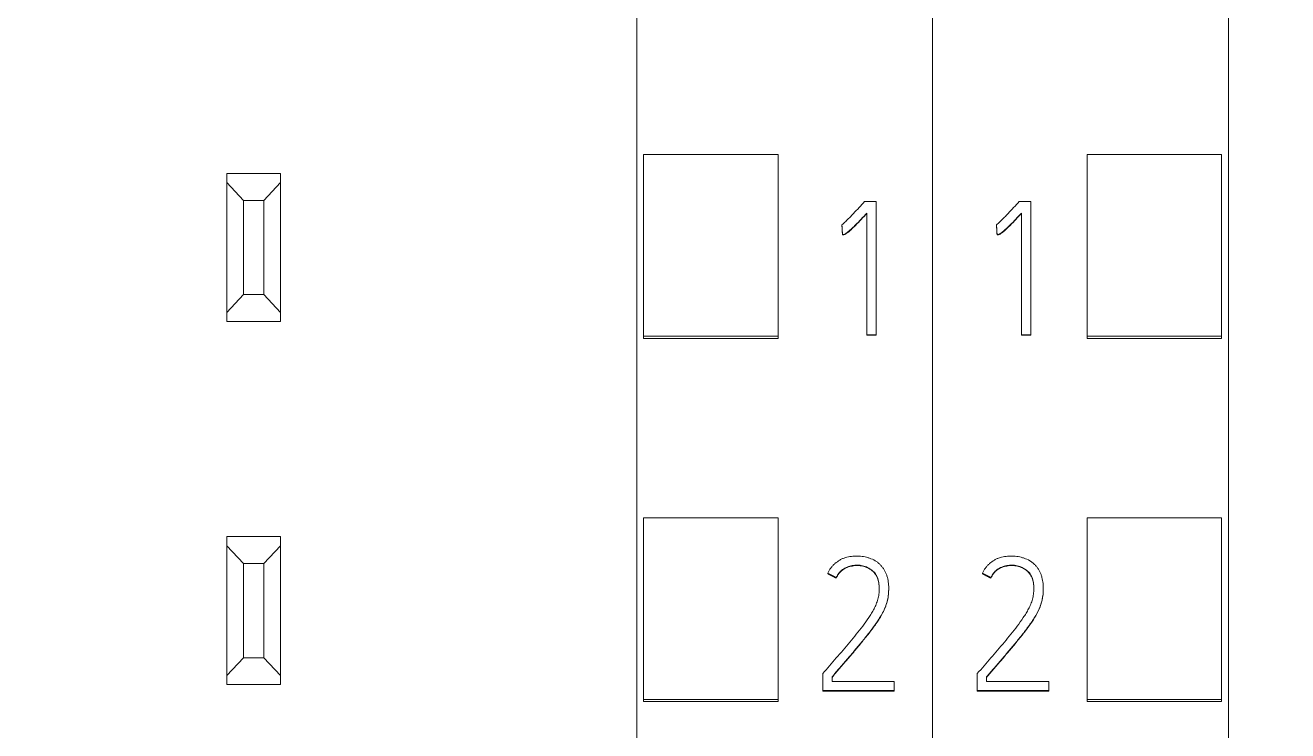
# Model space of a CAD drawing. Header units: millimetres. Extents: x 42151 to 59780, y 37376 to 44547.
# Drawn here: x 47982.33 to 48001.11, y 43288.36 to 43298.85 of the extents above; entities that cross this region are included whole.
import ezdxf

# ---------------------------------------------------------------- set-up
doc = ezdxf.new("R2010")
doc.units = ezdxf.units.MM
doc.set_wipeout_variables(frame=1)
doc.layers.add('000-PI-Oprema', color=30, linetype='Continuous', lineweight=5)
doc.layers.add('SI-ORMAR-Oprema', color=30, linetype='Continuous', lineweight=5)
doc.layers.add('004-PI-DIN Šina', color=3, linetype='Continuous')

# ---------------------------------------------------------------- blocks, each defined once
blk = doc.blocks.new('6ES7521-1BL00-0AB0')
at = {"layer": 'SI-ORMAR-Oprema'}
for p, q in [((-29.725, 48.929), (-29.725, 40.929)), ((-27.734, 48.929), (-29.725, 48.929)), ((-27.734, 48.929), (-27.734, 40.929)), ((-19.316, 48.929), (-19.316, 48.929)), ((-19.316, 48.929), (-19.316, 40.929)), ((-19.316, 46.433), (-27.734, 46.433)), ((-19.316, 40.929), (-29.725, 40.929)), ((-29.725, 40.929), (-29.725, 40.02)), ((-29.725, 40.02), (-29.725, 39.411)), ((-26.375, 40.02), (-29.725, 40.02)), ((-26.375, 40.02), (-26.375, 15.837)), ((-20.125, 37.279), (-20.125, 40.02)), ((-29.725, 38.929), (-29.725, 39.411)), ((-26.375, 39.411), (-29.725, 39.411))]:
    blk.add_line(p, q, dxfattribs=at)
blk.add_wipeout([(-17.4, 69.029), (17.4, 69.029), (17.4, -77.971), (-17.4, -77.971)]).dxf.layer = 'SI-ORMAR-Oprema'
blk.add_wipeout([(-17.4, 69.029), (17.4, 69.029), (17.4, -77.971), (-17.4, -77.971)]).dxf.layer = 'SI-ORMAR-Oprema'
for p, q in [((-17.4, 56.709), (-17.4, -56.709)), ((17.4, 56.709), (17.4, -56.709)), ((-13, 54.429), (-13, -54.387)), ((13, -54.387), (13, 54.429)), ((-19.316, 48.929), (-17.4, 48.929)), ((-17.4, 48.929), (-19.316, 48.929)), ((-15.1, 45.01), (-15.1, 47.713)), ((-13.1, 47.713), (-15.1, 47.713)), ((-13.1, 45.01), (-13.1, 47.713)), ((13.1, 45.01), (13.1, 47.713)), ((13.1, 47.713), (15.1, 47.713)), ((15.1, 45.01), (15.1, 47.713)), ((6.9, 47.429), (7.7, 47.429)), ((6.9, 47.295), (6.9, 47.429)), ((7.7, 47.429), (7.7, 47.295)), ((6.9, 45.362), (6.9, 47.295)), ((7.15, 47.029), (6.9, 47.295)), ((7.7, 47.295), (7.45, 47.029)), ((7.7, 47.295), (7.7, 45.362)), ((-15.939, 47.012), (-16.114, 47.012)), ((-15.939, 45.03), (-15.939, 47.012)), ((7.15, 47.029), (7.15, 45.629)), ((7.45, 47.029), (7.15, 47.029)), ((7.45, 45.629), (7.45, 47.029)), ((16.561, 47.012), (16.386, 47.012)), ((16.561, 45.03), (16.561, 47.012)), ((-16.078, 46.841), (-16.078, 45.03)), ((16.422, 46.841), (16.422, 45.03)), ((-16.45, 46.668), (-16.45, 46.662)), ((16.05, 46.668), (16.05, 46.662)), ((-16.441, 46.521), (-16.441, 46.515)), ((16.059, 46.521), (16.059, 46.515)), ((6.9, 45.362), (7.15, 45.629)), ((7.15, 45.629), (7.45, 45.629)), ((7.45, 45.629), (7.7, 45.362)), ((6.9, 45.229), (6.9, 45.362)), ((7.7, 45.362), (7.7, 45.229)), ((7.7, 45.229), (6.9, 45.229)), ((-16.078, 45.03), (-15.939, 45.03)), ((-16.078, 45.03), (-16.078, 45.024)), ((-15.939, 45.024), (-16.078, 45.024)), ((-15.939, 45.03), (-15.939, 45.024)), ((-15.1, 44.977), (-15.1, 45.01)), ((-13.1, 45.01), (-15.1, 45.01)), ((-13.1, 44.977), (-15.1, 44.977)), ((-13.1, 44.977), (-13.1, 45.01)), ((13.1, 44.977), (13.1, 45.01)), ((13.1, 45.01), (15.1, 45.01)), ((13.1, 44.977), (15.1, 44.977)), ((15.1, 44.977), (15.1, 45.01)), ((16.422, 45.03), (16.561, 45.03)), ((16.422, 45.03), (16.422, 45.024)), ((16.561, 45.024), (16.422, 45.024)), ((16.561, 45.03), (16.561, 45.024)), ((-15.1, 39.608), (-15.1, 42.311)), ((-13.1, 42.311), (-15.1, 42.311)), ((-13.1, 39.608), (-13.1, 42.311)), ((13.1, 39.608), (13.1, 42.311)), ((13.1, 42.311), (15.1, 42.311)), ((15.1, 39.608), (15.1, 42.311)), ((6.9, 42.029), (7.7, 42.029)), ((6.9, 41.895), (6.9, 42.029)), ((6.9, 39.962), (6.9, 41.895)), ((7.15, 41.629), (6.9, 41.895)), ((7.7, 41.895), (7.45, 41.629)), ((7.7, 42.029), (7.7, 41.895)), ((7.7, 41.895), (7.7, 39.962)), ((7.15, 41.629), (7.15, 40.229)), ((7.45, 41.629), (7.15, 41.629)), ((7.45, 40.229), (7.45, 41.629)), ((-16.66, 41.484), (-16.66, 41.478)), ((-16.535, 41.42), (-16.535, 41.414)), ((15.84, 41.484), (15.84, 41.478)), ((15.965, 41.42), (15.965, 41.414)), ((-15.753, 41.252), (-15.753, 41.259)), ((16.747, 41.252), (16.747, 41.259)), ((6.9, 39.962), (7.15, 40.229)), ((7.15, 40.229), (7.45, 40.229)), ((7.45, 40.229), (7.7, 39.962)), ((-17.4, 40.02), (-20.125, 40.02)), ((-16.735, 39.993), (-16.735, 39.739)), ((-16.596, 39.877), (-16.596, 39.943)), ((-15.67, 39.877), (-16.596, 39.877)), ((-15.67, 39.739), (-15.67, 39.877)), ((6.9, 39.829), (6.9, 39.962)), ((7.7, 39.829), (6.9, 39.829)), ((7.7, 39.962), (7.7, 39.829)), ((15.765, 39.993), (15.765, 39.739)), ((15.904, 39.877), (15.904, 39.943)), ((16.83, 39.877), (15.904, 39.877)), ((16.83, 39.739), (16.83, 39.877)), ((-16.735, 39.739), (-16.735, 39.732)), ((-16.735, 39.739), (-15.67, 39.739)), ((-15.67, 39.732), (-16.735, 39.732)), ((-15.67, 39.739), (-15.67, 39.732)), ((15.765, 39.739), (15.765, 39.732)), ((15.765, 39.739), (16.83, 39.739)), ((16.83, 39.732), (15.765, 39.732)), ((16.83, 39.739), (16.83, 39.732)), ((-15.1, 39.577), (-15.1, 39.608)), ((-13.1, 39.608), (-15.1, 39.608)), ((-13.1, 39.577), (-15.1, 39.577)), ((-13.1, 39.577), (-13.1, 39.608)), ((13.1, 39.577), (13.1, 39.608)), ((13.1, 39.608), (15.1, 39.608)), ((13.1, 39.577), (15.1, 39.577)), ((15.1, 39.577), (15.1, 39.608)), ((-17.4, 39.411), (-20.125, 39.411))]:
    blk.add_line(p, q, dxfattribs=at)
for points, knots in [([(-16.114, 47.012), (-16.14, 46.982), (-16.167, 46.953), (-16.222, 46.894), (-16.249, 46.864), (-16.29, 46.821), (-16.304, 46.806), (-16.332, 46.777), (-16.346, 46.763), (-16.375, 46.735), (-16.389, 46.721), (-16.419, 46.694), (-16.434, 46.681), (-16.45, 46.668)], [0, 0, 0, 0, 0.25, 0.25, 0.5, 0.5, 0.625, 0.625, 0.75, 0.75, 0.875, 0.875, 1, 1, 1, 1]), ([(16.386, 47.012), (16.36, 46.982), (16.333, 46.953), (16.278, 46.894), (16.251, 46.864), (16.21, 46.821), (16.196, 46.806), (16.168, 46.777), (16.154, 46.763), (16.125, 46.735), (16.111, 46.721), (16.081, 46.694), (16.066, 46.681), (16.05, 46.668)], [0, 0, 0, 0, 0.25, 0.25, 0.5, 0.5, 0.625, 0.625, 0.75, 0.75, 0.875, 0.875, 1, 1, 1, 1]), ([(-16.441, 46.521), (-16.436, 46.521), (-16.431, 46.522), (-16.421, 46.524), (-16.416, 46.525), (-16.406, 46.529), (-16.401, 46.531), (-16.392, 46.536), (-16.388, 46.539), (-16.376, 46.548), (-16.367, 46.554), (-16.351, 46.567), (-16.344, 46.573), (-16.321, 46.594), (-16.306, 46.607), (-16.276, 46.636), (-16.262, 46.65), (-16.218, 46.693), (-16.19, 46.723), (-16.134, 46.782), (-16.106, 46.811), (-16.078, 46.841)], [0, 0, 0, 0, 0.03125, 0.03125, 0.0625, 0.0625, 0.09375, 0.09375, 0.125, 0.125, 0.1875, 0.1875, 0.25, 0.25, 0.375, 0.375, 0.5, 0.5, 0.75, 0.75, 1, 1, 1, 1]), ([(-16.078, 46.835), (-16.106, 46.805), (-16.134, 46.775), (-16.19, 46.716), (-16.218, 46.687), (-16.262, 46.644), (-16.276, 46.629), (-16.306, 46.601), (-16.321, 46.587), (-16.344, 46.567), (-16.352, 46.56), (-16.368, 46.548), (-16.376, 46.541), (-16.388, 46.533), (-16.393, 46.53), (-16.401, 46.525), (-16.406, 46.523), (-16.416, 46.519), (-16.421, 46.518), (-16.431, 46.516), (-16.436, 46.515), (-16.441, 46.515)], [0, 0, 0, 0, 0.25, 0.25, 0.5, 0.5, 0.625, 0.625, 0.75, 0.75, 0.8125, 0.8125, 0.875, 0.875, 0.90625, 0.90625, 0.9375, 0.9375, 0.96875, 0.96875, 1, 1, 1, 1]), ([(16.059, 46.521), (16.064, 46.521), (16.069, 46.522), (16.079, 46.524), (16.084, 46.525), (16.094, 46.529), (16.099, 46.531), (16.108, 46.536), (16.112, 46.539), (16.124, 46.548), (16.133, 46.554), (16.149, 46.567), (16.156, 46.573), (16.179, 46.594), (16.194, 46.607), (16.224, 46.636), (16.238, 46.65), (16.282, 46.693), (16.31, 46.723), (16.366, 46.782), (16.394, 46.811), (16.422, 46.841)], [0, 0, 0, 0, 0.03125, 0.03125, 0.0625, 0.0625, 0.09375, 0.09375, 0.125, 0.125, 0.1875, 0.1875, 0.25, 0.25, 0.375, 0.375, 0.5, 0.5, 0.75, 0.75, 1, 1, 1, 1]), ([(16.422, 46.835), (16.394, 46.805), (16.366, 46.775), (16.31, 46.716), (16.282, 46.687), (16.238, 46.644), (16.224, 46.629), (16.194, 46.601), (16.179, 46.587), (16.156, 46.567), (16.148, 46.56), (16.132, 46.548), (16.124, 46.541), (16.112, 46.533), (16.107, 46.53), (16.099, 46.525), (16.094, 46.523), (16.084, 46.519), (16.079, 46.518), (16.069, 46.516), (16.064, 46.515), (16.059, 46.515)], [0, 0, 0, 0, 0.25, 0.25, 0.5, 0.5, 0.625, 0.625, 0.75, 0.75, 0.8125, 0.8125, 0.875, 0.875, 0.90625, 0.90625, 0.9375, 0.9375, 0.96875, 0.96875, 1, 1, 1, 1]), ([(-16.596, 39.943), (-16.557, 39.989), (-16.519, 40.035), (-16.441, 40.126), (-16.401, 40.172), (-16.323, 40.263), (-16.284, 40.309), (-16.207, 40.401), (-16.168, 40.447), (-16.092, 40.541), (-16.054, 40.587), (-16, 40.659), (-15.982, 40.683), (-15.947, 40.732), (-15.93, 40.757), (-15.896, 40.807), (-15.88, 40.833), (-15.85, 40.884), (-15.836, 40.911), (-15.817, 40.951), (-15.811, 40.965), (-15.8, 40.993), (-15.795, 41.008), (-15.78, 41.051), (-15.773, 41.08), (-15.762, 41.139), (-15.758, 41.168), (-15.754, 41.213), (-15.754, 41.228), (-15.753, 41.258), (-15.753, 41.274), (-15.755, 41.319), (-15.758, 41.349), (-15.766, 41.393), (-15.77, 41.408), (-15.777, 41.437), (-15.782, 41.451), (-15.792, 41.48), (-15.798, 41.493), (-15.812, 41.52), (-15.819, 41.533), (-15.831, 41.552), (-15.835, 41.559), (-15.844, 41.571), (-15.849, 41.577), (-15.863, 41.594), (-15.874, 41.605), (-15.895, 41.627), (-15.906, 41.637), (-15.924, 41.651), (-15.93, 41.655), (-15.943, 41.664), (-15.949, 41.668), (-15.982, 41.687), (-16.01, 41.699), (-16.053, 41.714), (-16.068, 41.718), (-16.097, 41.726), (-16.112, 41.73), (-16.142, 41.735), (-16.157, 41.737), (-16.187, 41.739), (-16.202, 41.74), (-16.232, 41.741), (-16.247, 41.741), (-16.277, 41.739), (-16.293, 41.738), (-16.338, 41.733), (-16.368, 41.727), (-16.411, 41.713), (-16.425, 41.708), (-16.446, 41.699), (-16.453, 41.696), (-16.467, 41.689), (-16.473, 41.685), (-16.506, 41.666), (-16.53, 41.649), (-16.564, 41.618), (-16.575, 41.608), (-16.596, 41.585), (-16.605, 41.574), (-16.632, 41.537), (-16.648, 41.512), (-16.66, 41.484)], [0, 0, 0, 0, 0.0625, 0.0625, 0.125, 0.125, 0.1875, 0.1875, 0.25, 0.25, 0.3125, 0.3125, 0.34375, 0.34375, 0.375, 0.375, 0.40625, 0.40625, 0.4375, 0.4375, 0.453125, 0.453125, 0.46875, 0.46875, 0.5, 0.5, 0.53125, 0.53125, 0.546875, 0.546875, 0.5625, 0.5625, 0.59375, 0.59375, 0.609375, 0.609375, 0.625, 0.625, 0.640625, 0.640625, 0.65625, 0.65625, 0.664062, 0.664062, 0.671875, 0.671875, 0.6875, 0.6875, 0.703125, 0.703125, 0.710937, 0.710937, 0.71875, 0.71875, 0.75, 0.75, 0.765625, 0.765625, 0.78125, 0.78125, 0.796875, 0.796875, 0.8125, 0.8125, 0.828125, 0.828125, 0.84375, 0.84375, 0.875, 0.875, 0.890625, 0.890625, 0.898437, 0.898437, 0.90625, 0.90625, 0.9375, 0.9375, 0.953125, 0.953125, 0.96875, 0.96875, 1, 1, 1, 1]), ([(15.904, 39.943), (15.943, 39.989), (15.981, 40.035), (16.059, 40.126), (16.099, 40.172), (16.177, 40.263), (16.216, 40.309), (16.293, 40.401), (16.332, 40.447), (16.408, 40.541), (16.446, 40.587), (16.5, 40.659), (16.518, 40.683), (16.553, 40.732), (16.57, 40.757), (16.604, 40.807), (16.62, 40.833), (16.65, 40.884), (16.664, 40.911), (16.683, 40.951), (16.689, 40.965), (16.7, 40.993), (16.705, 41.008), (16.72, 41.051), (16.727, 41.08), (16.738, 41.139), (16.742, 41.168), (16.746, 41.213), (16.746, 41.228), (16.747, 41.258), (16.747, 41.274), (16.745, 41.319), (16.742, 41.349), (16.734, 41.393), (16.73, 41.408), (16.723, 41.437), (16.718, 41.451), (16.708, 41.48), (16.702, 41.493), (16.688, 41.52), (16.681, 41.533), (16.669, 41.552), (16.665, 41.559), (16.656, 41.571), (16.651, 41.577), (16.637, 41.594), (16.626, 41.605), (16.605, 41.627), (16.594, 41.637), (16.576, 41.651), (16.57, 41.655), (16.557, 41.664), (16.551, 41.668), (16.518, 41.687), (16.49, 41.699), (16.447, 41.714), (16.432, 41.718), (16.403, 41.726), (16.388, 41.73), (16.358, 41.735), (16.343, 41.737), (16.313, 41.739), (16.298, 41.74), (16.268, 41.741), (16.253, 41.741), (16.223, 41.739), (16.207, 41.738), (16.162, 41.733), (16.132, 41.727), (16.089, 41.713), (16.075, 41.708), (16.054, 41.699), (16.047, 41.696), (16.033, 41.689), (16.027, 41.685), (15.994, 41.666), (15.97, 41.649), (15.936, 41.618), (15.925, 41.608), (15.904, 41.585), (15.895, 41.574), (15.868, 41.537), (15.852, 41.512), (15.84, 41.484)], [0, 0, 0, 0, 0.0625, 0.0625, 0.125, 0.125, 0.1875, 0.1875, 0.25, 0.25, 0.3125, 0.3125, 0.34375, 0.34375, 0.375, 0.375, 0.40625, 0.40625, 0.4375, 0.4375, 0.453125, 0.453125, 0.46875, 0.46875, 0.5, 0.5, 0.53125, 0.53125, 0.546875, 0.546875, 0.5625, 0.5625, 0.59375, 0.59375, 0.609375, 0.609375, 0.625, 0.625, 0.640625, 0.640625, 0.65625, 0.65625, 0.664062, 0.664062, 0.671875, 0.671875, 0.6875, 0.6875, 0.703125, 0.703125, 0.710937, 0.710937, 0.71875, 0.71875, 0.75, 0.75, 0.765625, 0.765625, 0.78125, 0.78125, 0.796875, 0.796875, 0.8125, 0.8125, 0.828125, 0.828125, 0.84375, 0.84375, 0.875, 0.875, 0.890625, 0.890625, 0.898437, 0.898437, 0.90625, 0.90625, 0.9375, 0.9375, 0.953125, 0.953125, 0.96875, 0.96875, 1, 1, 1, 1]), ([(-16.535, 41.42), (-16.524, 41.444), (-16.51, 41.466), (-16.486, 41.496), (-16.478, 41.505), (-16.459, 41.524), (-16.449, 41.532), (-16.418, 41.555), (-16.395, 41.567), (-16.346, 41.587), (-16.321, 41.594), (-16.283, 41.601), (-16.271, 41.603), (-16.245, 41.605), (-16.232, 41.605), (-16.193, 41.605), (-16.167, 41.602), (-16.129, 41.594), (-16.117, 41.59), (-16.092, 41.582), (-16.08, 41.577), (-16.045, 41.56), (-16.023, 41.547), (-15.992, 41.522), (-15.983, 41.514), (-15.965, 41.495), (-15.957, 41.485), (-15.946, 41.469), (-15.942, 41.463), (-15.935, 41.452), (-15.926, 41.435), (-15.919, 41.417), (-15.911, 41.392), (-15.908, 41.38), (-15.902, 41.354), (-15.9, 41.342), (-15.897, 41.316), (-15.896, 41.303), (-15.895, 41.277), (-15.894, 41.265), (-15.895, 41.239), (-15.895, 41.226), (-15.897, 41.2), (-15.898, 41.187), (-15.903, 41.149), (-15.908, 41.124), (-15.918, 41.086), (-15.922, 41.074), (-15.93, 41.049), (-15.935, 41.037), (-15.949, 41.001), (-15.96, 40.978), (-15.984, 40.933), (-15.997, 40.911), (-16.023, 40.867), (-16.037, 40.846), (-16.08, 40.782), (-16.11, 40.74), (-16.202, 40.617), (-16.267, 40.538), (-16.366, 40.42), (-16.4, 40.381), (-16.466, 40.303), (-16.5, 40.264), (-16.567, 40.186), (-16.601, 40.148), (-16.668, 40.07), (-16.702, 40.031), (-16.735, 39.993)], [0, 0, 0, 0, 0.03125, 0.03125, 0.046875, 0.046875, 0.0625, 0.0625, 0.09375, 0.09375, 0.125, 0.125, 0.140625, 0.140625, 0.15625, 0.15625, 0.1875, 0.1875, 0.203125, 0.203125, 0.21875, 0.21875, 0.25, 0.25, 0.265625, 0.265625, 0.28125, 0.28125, 0.289062, 0.289062, 0.296875, 0.3125, 0.3125, 0.328125, 0.328125, 0.34375, 0.34375, 0.359375, 0.359375, 0.375, 0.375, 0.390625, 0.390625, 0.40625, 0.40625, 0.4375, 0.4375, 0.453125, 0.453125, 0.46875, 0.46875, 0.5, 0.5, 0.53125, 0.53125, 0.5625, 0.5625, 0.625, 0.625, 0.75, 0.75, 0.8125, 0.8125, 0.875, 0.875, 0.9375, 0.9375, 1, 1, 1, 1]), ([(-15.894, 41.25), (-15.894, 41.26), (-15.895, 41.27), (-15.896, 41.294), (-15.897, 41.306), (-15.9, 41.332), (-15.902, 41.345), (-15.907, 41.37), (-15.91, 41.383), (-15.918, 41.407), (-15.923, 41.42), (-15.931, 41.437), (-15.934, 41.443), (-15.94, 41.454), (-15.944, 41.46), (-15.962, 41.487), (-15.98, 41.506), (-16.005, 41.527), (-16.01, 41.531), (-16.021, 41.538), (-16.037, 41.549), (-16.065, 41.565), (-16.089, 41.575), (-16.114, 41.583), (-16.127, 41.587), (-16.165, 41.596), (-16.191, 41.599), (-16.243, 41.6), (-16.269, 41.597), (-16.307, 41.59), (-16.32, 41.587), (-16.345, 41.58), (-16.357, 41.576), (-16.382, 41.566), (-16.393, 41.561), (-16.416, 41.548), (-16.427, 41.541), (-16.459, 41.518), (-16.478, 41.5), (-16.502, 41.47), (-16.509, 41.459), (-16.523, 41.437), (-16.53, 41.426), (-16.535, 41.414)], [0, 0, 0, 0, 0.034222, 0.034222, 0.076212, 0.076212, 0.118203, 0.118203, 0.160193, 0.160193, 0.202183, 0.202183, 0.223179, 0.223179, 0.244174, 0.244174, 0.328155, 0.328155, 0.34915, 0.34915, 0.370145, 0.412135, 0.454126, 0.454126, 0.496116, 0.496116, 0.580097, 0.580097, 0.664077, 0.664077, 0.706068, 0.706068, 0.748058, 0.748058, 0.790048, 0.790048, 0.832039, 0.832039, 0.916019, 0.916019, 0.95801, 0.95801, 1, 1, 1, 1]), ([(15.965, 41.42), (15.976, 41.444), (15.99, 41.466), (16.014, 41.496), (16.022, 41.505), (16.041, 41.524), (16.051, 41.532), (16.082, 41.555), (16.105, 41.567), (16.154, 41.587), (16.179, 41.594), (16.217, 41.601), (16.229, 41.603), (16.255, 41.605), (16.268, 41.605), (16.307, 41.605), (16.333, 41.602), (16.371, 41.594), (16.383, 41.59), (16.408, 41.582), (16.42, 41.577), (16.455, 41.56), (16.477, 41.547), (16.508, 41.522), (16.517, 41.514), (16.535, 41.495), (16.543, 41.485), (16.554, 41.469), (16.558, 41.463), (16.565, 41.452), (16.574, 41.435), (16.581, 41.417), (16.589, 41.392), (16.592, 41.38), (16.598, 41.354), (16.6, 41.342), (16.603, 41.316), (16.604, 41.303), (16.605, 41.277), (16.606, 41.265), (16.605, 41.239), (16.605, 41.226), (16.603, 41.2), (16.602, 41.187), (16.597, 41.149), (16.592, 41.124), (16.582, 41.086), (16.578, 41.074), (16.57, 41.049), (16.565, 41.037), (16.551, 41.001), (16.54, 40.978), (16.516, 40.933), (16.503, 40.911), (16.477, 40.867), (16.463, 40.846), (16.42, 40.782), (16.39, 40.74), (16.298, 40.617), (16.233, 40.538), (16.134, 40.42), (16.1, 40.381), (16.034, 40.303), (16, 40.264), (15.933, 40.186), (15.899, 40.148), (15.832, 40.07), (15.798, 40.031), (15.765, 39.993)], [0, 0, 0, 0, 0.03125, 0.03125, 0.046875, 0.046875, 0.0625, 0.0625, 0.09375, 0.09375, 0.125, 0.125, 0.140625, 0.140625, 0.15625, 0.15625, 0.1875, 0.1875, 0.203125, 0.203125, 0.21875, 0.21875, 0.25, 0.25, 0.265625, 0.265625, 0.28125, 0.28125, 0.289062, 0.289062, 0.296875, 0.3125, 0.3125, 0.328125, 0.328125, 0.34375, 0.34375, 0.359375, 0.359375, 0.375, 0.375, 0.390625, 0.390625, 0.40625, 0.40625, 0.4375, 0.4375, 0.453125, 0.453125, 0.46875, 0.46875, 0.5, 0.5, 0.53125, 0.53125, 0.5625, 0.5625, 0.625, 0.625, 0.75, 0.75, 0.8125, 0.8125, 0.875, 0.875, 0.9375, 0.9375, 1, 1, 1, 1]), ([(16.606, 41.25), (16.606, 41.26), (16.605, 41.27), (16.604, 41.294), (16.603, 41.306), (16.6, 41.332), (16.598, 41.345), (16.593, 41.37), (16.59, 41.383), (16.582, 41.407), (16.577, 41.42), (16.569, 41.437), (16.566, 41.443), (16.56, 41.454), (16.556, 41.46), (16.538, 41.487), (16.52, 41.506), (16.495, 41.527), (16.49, 41.531), (16.479, 41.538), (16.463, 41.549), (16.435, 41.565), (16.411, 41.575), (16.386, 41.583), (16.373, 41.587), (16.335, 41.596), (16.309, 41.599), (16.257, 41.6), (16.231, 41.597), (16.193, 41.59), (16.18, 41.587), (16.155, 41.58), (16.143, 41.576), (16.118, 41.566), (16.107, 41.561), (16.084, 41.548), (16.073, 41.541), (16.041, 41.518), (16.022, 41.5), (15.998, 41.47), (15.991, 41.459), (15.977, 41.437), (15.97, 41.426), (15.965, 41.414)], [0, 0, 0, 0, 0.034222, 0.034222, 0.076212, 0.076212, 0.118203, 0.118203, 0.160193, 0.160193, 0.202183, 0.202183, 0.223179, 0.223179, 0.244174, 0.244174, 0.328155, 0.328155, 0.34915, 0.34915, 0.370145, 0.412135, 0.454126, 0.454126, 0.496116, 0.496116, 0.580097, 0.580097, 0.664077, 0.664077, 0.706068, 0.706068, 0.748058, 0.748058, 0.790048, 0.790048, 0.832039, 0.832039, 0.916019, 0.916019, 0.95801, 0.95801, 1, 1, 1, 1]), ([(-15.753, 41.252), (-15.753, 41.247), (-15.753, 41.241), (-15.754, 41.22), (-15.754, 41.205), (-15.758, 41.16), (-15.762, 41.131), (-15.774, 41.072), (-15.781, 41.043), (-15.795, 41), (-15.8, 40.985), (-15.812, 40.957), (-15.818, 40.943), (-15.837, 40.902), (-15.851, 40.876), (-15.881, 40.825), (-15.897, 40.799), (-15.93, 40.75), (-15.948, 40.725), (-15.983, 40.676), (-16, 40.652), (-16.055, 40.581), (-16.093, 40.534), (-16.169, 40.441), (-16.207, 40.394), (-16.284, 40.302), (-16.323, 40.257), (-16.402, 40.166), (-16.441, 40.12), (-16.519, 40.028), (-16.558, 39.983), (-16.596, 39.937)], [0, 0, 0, 0, 0.010489, 0.010489, 0.038761, 0.038761, 0.095304, 0.095304, 0.151848, 0.151848, 0.180119, 0.180119, 0.208391, 0.208391, 0.264935, 0.264935, 0.321478, 0.321478, 0.378022, 0.378022, 0.434565, 0.434565, 0.547652, 0.547652, 0.660739, 0.660739, 0.773826, 0.773826, 0.886913, 0.886913, 1, 1, 1, 1]), ([(16.747, 41.252), (16.747, 41.247), (16.747, 41.241), (16.746, 41.22), (16.746, 41.205), (16.742, 41.16), (16.738, 41.131), (16.726, 41.072), (16.719, 41.043), (16.705, 41), (16.7, 40.985), (16.688, 40.957), (16.682, 40.943), (16.663, 40.902), (16.649, 40.876), (16.619, 40.825), (16.603, 40.799), (16.57, 40.75), (16.552, 40.725), (16.517, 40.676), (16.5, 40.652), (16.445, 40.581), (16.407, 40.534), (16.331, 40.441), (16.293, 40.394), (16.216, 40.302), (16.177, 40.257), (16.098, 40.166), (16.059, 40.12), (15.981, 40.028), (15.942, 39.983), (15.904, 39.937)], [0, 0, 0, 0, 0.010489, 0.010489, 0.038761, 0.038761, 0.095304, 0.095304, 0.151848, 0.151848, 0.180119, 0.180119, 0.208391, 0.208391, 0.264935, 0.264935, 0.321478, 0.321478, 0.378022, 0.378022, 0.434565, 0.434565, 0.547652, 0.547652, 0.660739, 0.660739, 0.773826, 0.773826, 0.886913, 0.886913, 1, 1, 1, 1])]:
    blk.add_open_spline(points, degree=3, knots=knots, dxfattribs=at)
for points, weights in [([(-16.45, 46.668), (-16.445, 46.595), (-16.441, 46.521)], [0.500000022096, 0.499999977904, 0.500000022096]), ([(-16.441, 46.515), (-16.445, 46.588), (-16.45, 46.662)], [0.499999993416, 0.500000006584, 0.499999993416]), ([(16.05, 46.668), (16.055, 46.595), (16.059, 46.521)], [0.499999997999, 0.500000002001, 0.499999997999]), ([(16.059, 46.515), (16.055, 46.588), (16.05, 46.662)], [0.499999993743, 0.500000006257, 0.499999993743]), ([(-16.66, 41.484), (-16.598, 41.452), (-16.535, 41.42)], [0.500000075207, 0.499999924793, 0.500000075207]), ([(-16.535, 41.414), (-16.598, 41.446), (-16.66, 41.478)], [0.499999832915, 0.500000167085, 0.499999832915]), ([(15.84, 41.484), (15.902, 41.452), (15.965, 41.42)], [0.500000158949, 0.499999841051, 0.500000158949]), ([(15.965, 41.414), (15.902, 41.446), (15.84, 41.478)], [0.49999998791, 0.50000001209, 0.49999998791])]:
    blk.add_rational_spline(points, weights, degree=2, dxfattribs=at)
blk = doc.blocks.new('*U117')
at = {"layer": '004-PI-DIN Šina'}
for p, q in [((297.61, 46.968), (-241.3, 46.968)), ((297.61, 45.572), (-241.3, 45.572)), ((297.61, 45.259), (-241.3, 45.259)), ((-241.3, 45.238), (297.61, 45.238))]:
    blk.add_line(p, q, dxfattribs=at)

msp = doc.modelspace()

# ---------------------------------------------------------------- block references
at = {"layer": '000-PI-Oprema'}
msp.add_blockref('*U117', (48098.326, 43246.632), dxfattribs=at)

# ---------------------------------------------------------------- next in the draw order: block references
at = {"layer": '000-PI-Oprema', "ltscale": 0.25}
msp.add_blockref('6ES7521-1BL00-0AB0', (48013.227, 43249.218), dxfattribs=at)

# ---------------------------------------------------------------- next in the draw order: block references
msp.add_blockref('6ES7521-1BL00-0AB0', (47978.427, 43249.218), dxfattribs=at)

doc.saveas('drawing.dxf')
